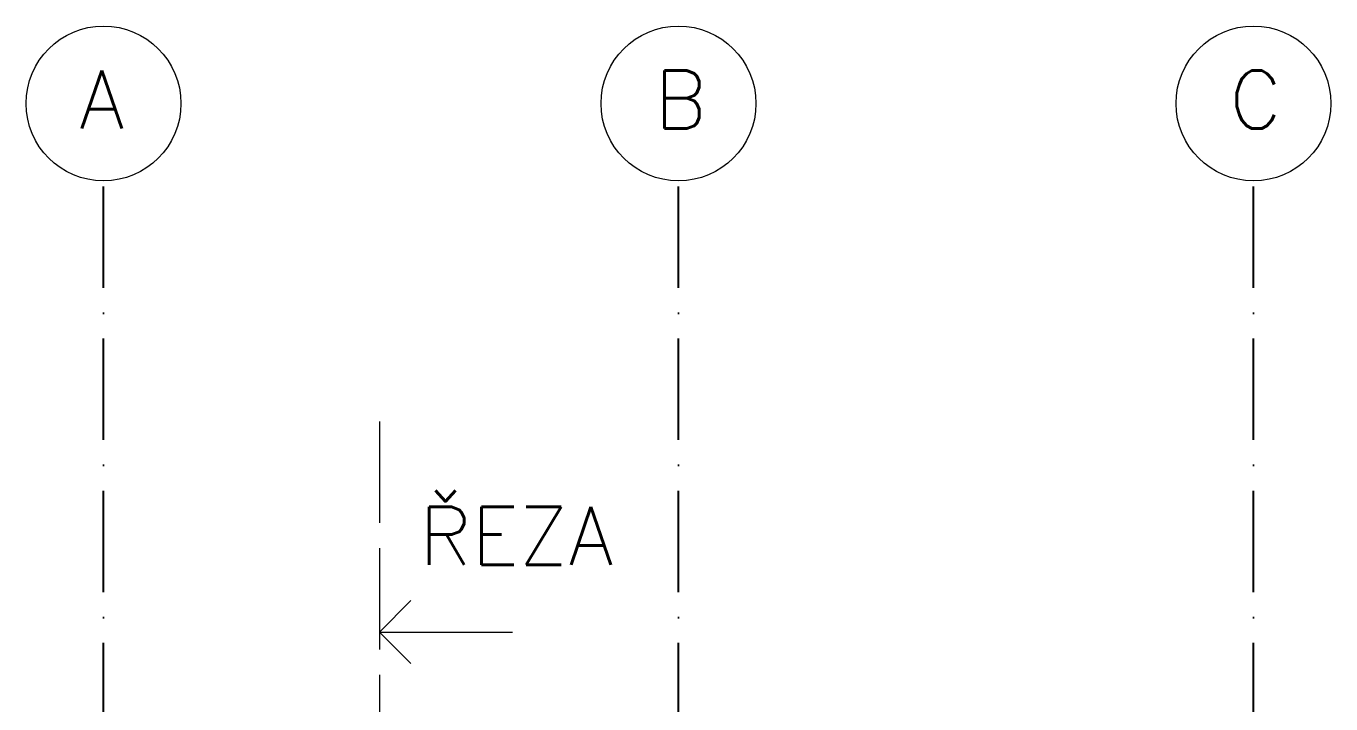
# Model space of a CAD drawing. Header units: millimetres. Extents: x -3518363 to 3223740, y -1530229 to 774657.
# Drawn here: x 2198957 to 2210530, y 338 to 6353 of the extents above; entities that cross this region are included whole.
import ezdxf

# ---------------------------------------------------------------- set-up
doc = ezdxf.new("R2010")
doc.units = ezdxf.units.MM
doc.header["$LTSCALE"] = 15
doc.header["$MEASUREMENT"] = 0
doc.linetypes.add('ACAD_ISO02W100', pattern=[15, 12, -3])
doc.linetypes.add('ACAD_ISO10W100', pattern=[18, 12, -3, 0, -3])
for name, color, linetype, lineweight in [('osy prův', 30, 'ACAD_ISO10W100', 15), ('texty', 255, 'CONTINUOUS', 15), ('ŘEZ', 11, 'ACAD_ISO10W100', 15)]:
    doc.layers.add(name, color=color, linetype=linetype, lineweight=lineweight)
doc.styles.add('romans', font='romans.shx')

msp = doc.modelspace()

# ---------------------------------------------------------------- linework, layer by layer
at = {"layer": 'osy prův', "linetype": 'ACAD_ISO10W100', "lineweight": -3, "ltscale": 5}
for p, q in [((2199643.376, -20), (2199643.376, 4980)), ((2204743.376, -20), (2204743.376, 4980)), ((2209843.376, -20), (2209843.376, 4980))]:
    msp.add_line(p, q, dxfattribs=at)
at = {"layer": 'texty', "linetype": 'ByBlock', "lineweight": 20, "ltscale": 5}
for centre in [(2199643.376, 5666.696), (2204743.376, 5666.696), (2209843.376, 5666.696)]:
    msp.add_circle(centre, 686.696, dxfattribs=at)
at = {"layer": 'ŘEZ', "linetype": 'ACAD_ISO02W100', "lineweight": 20, "ltscale": 5}
msp.add_line((2202090, 2845), (2202090, -2285), dxfattribs=at)
at = {"layer": 'ŘEZ', "linetype": 'ByBlock', "lineweight": 20, "ltscale": 5}
for q in [(2202370, 1255), (2203270, 975), (2202370, 695)]:
    msp.add_line((2202090, 975), q, dxfattribs=at)

# ---------------------------------------------------------------- texts
at = {"layer": 'texty', "ltscale": 20, "extrusion": (1.93959e-16, -3.39308e-16, -1), "style": 'romans', "text_generation_flag": 2}
for s, p in [('A', (-2199430, 5443.393)), ('B', (-2204530, 5443.393)), ('C', (-2209630, 5443.393)), ('ŘEZA', (-2202444.107, 1570.893))]:
    msp.add_text(s, height=514.897, dxfattribs=at).set_placement(p)

doc.saveas('drawing.dxf')
